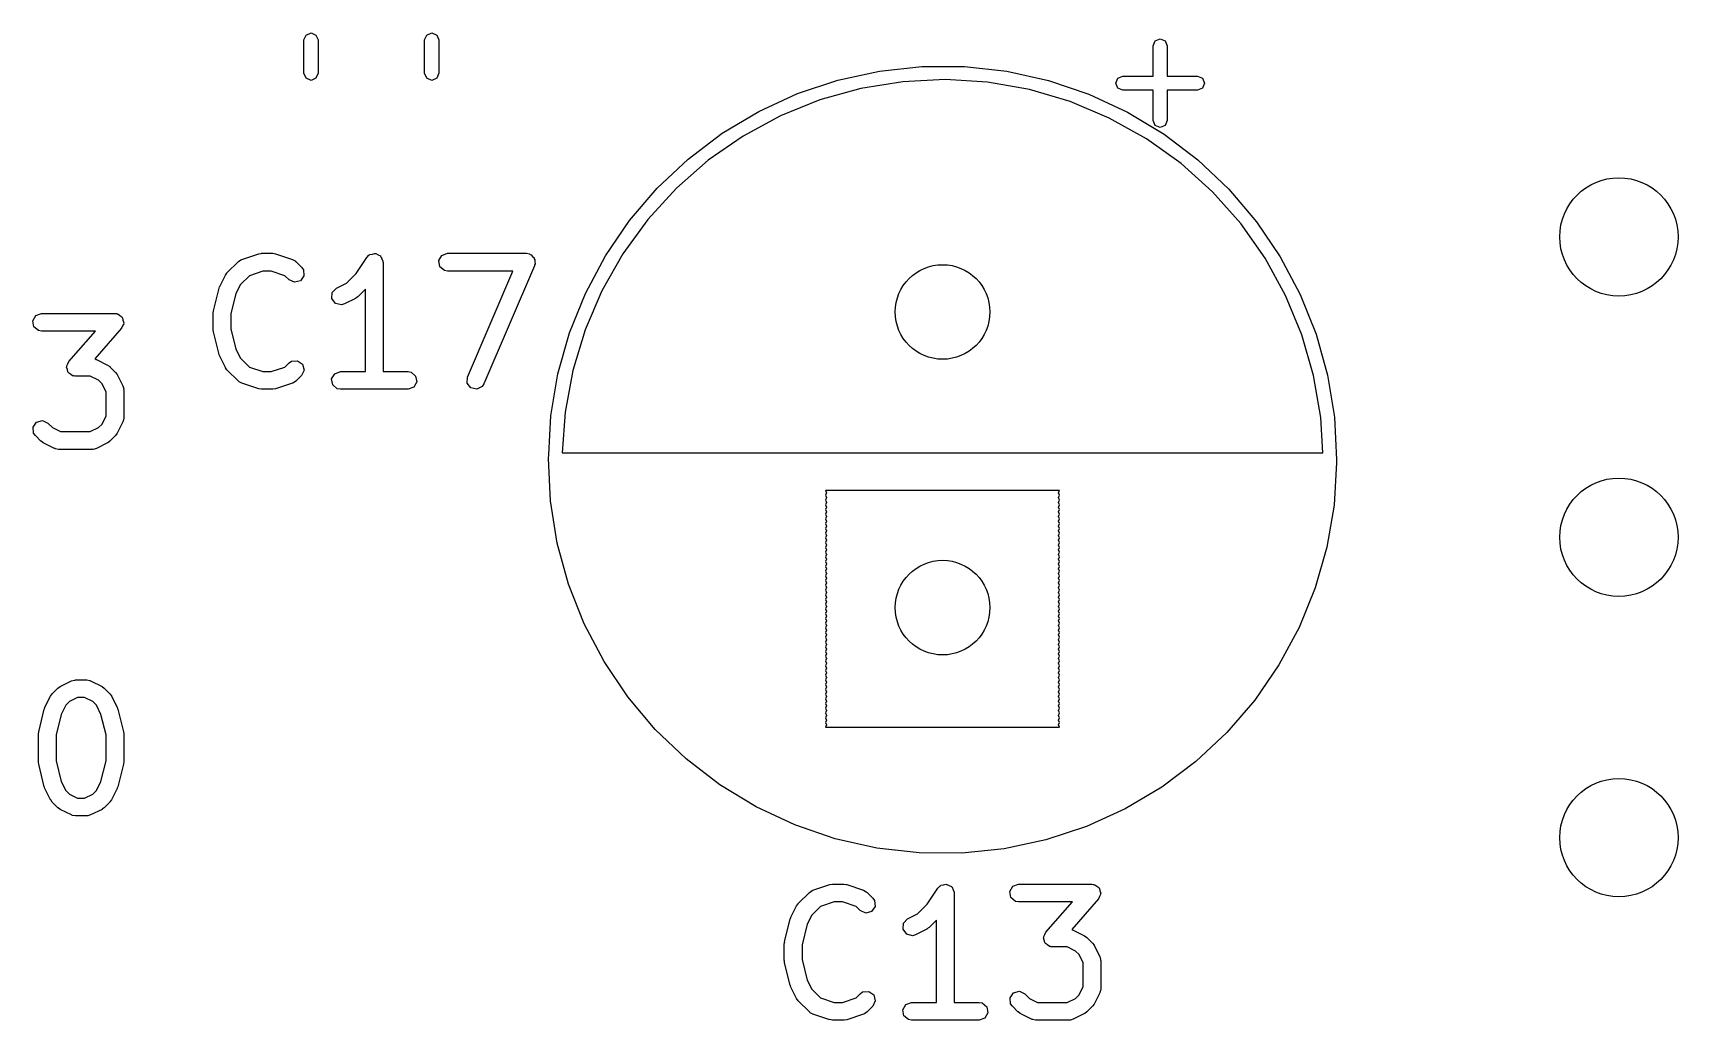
# Model space of a CAD drawing. Extents: x 122.1 to 176.4, y -124 to -74.3.
# Drawn here: x 162.49 to 176.4, y -123.46 to -115.11 of the extents above; entities that cross this region are included whole.
import ezdxf

# ---------------------------------------------------------------- set-up
doc = ezdxf.new("R2010")
doc.units = 0
doc.layers.add('BLACK', color=7, linetype='CONTINUOUS')

msp = doc.modelspace()

# ---------------------------------------------------------------- linework, layer by layer
at = {"layer": 'BLACK', "linetype": 'CONTINUOUS'}
for p, q in [((164.784, -115.175), (164.802, -115.133)), ((164.784, -115.457), (164.784, -115.175)), ((164.802, -115.133), (164.844, -115.115)), ((164.844, -115.115), (164.886, -115.133)), ((164.886, -115.133), (164.904, -115.175)), ((164.904, -115.175), (164.904, -115.457)), ((165.804, -115.175), (165.822, -115.133)), ((165.804, -115.457), (165.804, -115.175)), ((165.822, -115.133), (165.864, -115.115)), ((165.864, -115.115), (165.906, -115.133)), ((165.906, -115.133), (165.924, -115.175)), ((165.924, -115.175), (165.924, -115.457)), ((171.959, -115.225), (171.977, -115.182)), ((171.959, -115.48), (171.959, -115.225)), ((171.977, -115.182), (172.019, -115.165)), ((172.019, -115.165), (172.061, -115.182)), ((172.061, -115.182), (172.079, -115.225)), ((172.079, -115.225), (172.079, -115.48)), ((164.802, -115.499), (164.784, -115.457)), ((164.844, -115.517), (164.802, -115.499)), ((164.886, -115.499), (164.844, -115.517)), ((164.904, -115.457), (164.886, -115.499)), ((165.822, -115.499), (165.804, -115.457)), ((165.864, -115.517), (165.822, -115.499)), ((165.906, -115.499), (165.864, -115.517)), ((165.924, -115.457), (165.906, -115.499)), ((168.954, -115.629), (169.296, -115.515)), ((169.296, -115.515), (169.648, -115.438)), ((169.648, -115.438), (170.006, -115.4)), ((170.202, -115.51), (169.844, -115.528)), ((170.006, -115.4), (170.366, -115.4)), ((170.561, -115.533), (170.202, -115.51)), ((170.366, -115.4), (170.724, -115.44)), ((170.724, -115.44), (171.076, -115.518)), ((171.644, -115.54), (171.662, -115.497)), ((171.662, -115.497), (171.704, -115.48)), ((171.704, -115.48), (171.959, -115.48)), ((172.079, -115.48), (172.334, -115.48)), ((172.334, -115.48), (172.376, -115.497)), ((172.376, -115.497), (172.394, -115.54)), ((168.627, -115.779), (168.954, -115.629)), ((169.49, -115.585), (169.144, -115.681)), ((169.844, -115.528), (169.49, -115.585)), ((170.914, -115.595), (170.561, -115.533)), ((171.258, -115.696), (170.914, -115.595)), ((171.076, -115.518), (171.417, -115.633)), ((171.417, -115.633), (171.743, -115.785)), ((171.662, -115.582), (171.644, -115.54)), ((171.704, -115.6), (171.662, -115.582)), ((171.959, -115.6), (171.704, -115.6)), ((171.959, -115.855), (171.959, -115.6)), ((172.334, -115.6), (172.079, -115.6)), ((172.079, -115.6), (172.079, -115.855)), ((172.376, -115.582), (172.334, -115.6)), ((172.394, -115.54), (172.376, -115.582)), ((168.318, -115.964), (168.627, -115.779)), ((169.144, -115.681), (168.811, -115.816)), ((171.589, -115.835), (171.258, -115.696)), ((171.743, -115.785), (172.052, -115.971)), ((168.811, -115.816), (168.495, -115.987)), ((171.903, -116.01), (171.589, -115.835)), ((171.977, -115.897), (171.959, -115.855)), ((172.019, -115.915), (171.977, -115.897)), ((172.061, -115.897), (172.019, -115.915)), ((172.079, -115.855), (172.061, -115.897)), ((168.031, -116.182), (168.318, -115.964)), ((168.495, -115.987), (168.201, -116.191)), ((172.195, -116.219), (171.903, -116.01)), ((172.052, -115.971), (172.338, -116.189)), ((167.769, -116.429), (168.031, -116.182)), ((168.201, -116.191), (167.931, -116.428)), ((172.338, -116.189), (172.599, -116.437)), ((172.461, -116.46), (172.195, -116.219)), ((167.535, -116.702), (167.769, -116.429)), ((167.931, -116.428), (167.689, -116.693)), ((172.7, -116.728), (172.461, -116.46)), ((172.599, -116.437), (172.832, -116.712)), ((167.332, -117), (167.535, -116.702)), ((167.689, -116.693), (167.478, -116.983)), ((172.907, -117.021), (172.7, -116.728)), ((172.832, -116.712), (173.034, -117.01)), ((164.23, -117.049), (164.251, -117.034)), ((164.251, -117.034), (164.255, -117.034)), ((164.255, -117.034), (164.259, -117.031)), ((164.259, -117.031), (164.402, -116.983)), ((164.402, -116.983), (164.424, -116.98)), ((164.424, -116.98), (164.425, -116.979)), ((164.425, -116.979), (164.521, -116.979)), ((164.521, -116.979), (164.543, -116.983)), ((164.543, -116.983), (164.544, -116.983)), ((164.544, -116.983), (164.687, -117.031)), ((164.687, -117.031), (164.71, -117.043)), ((164.71, -117.043), (164.712, -117.047)), ((165.224, -117.149), (165.315, -117.013)), ((165.315, -117.013), (165.333, -116.994)), ((165.333, -116.994), (165.338, -116.993)), ((165.338, -116.993), (165.34, -116.989)), ((165.34, -116.989), (165.362, -116.986)), ((165.362, -116.986), (165.383, -116.98)), ((165.383, -116.98), (165.387, -116.981)), ((165.387, -116.981), (165.391, -116.981)), ((165.391, -116.981), (165.41, -116.991)), ((165.41, -116.991), (165.43, -117)), ((165.43, -117), (165.432, -117.004)), ((165.432, -117.004), (165.435, -117.006)), ((165.435, -117.006), (165.443, -117.027)), ((165.443, -117.027), (165.452, -117.046)), ((165.452, -117.046), (165.451, -117.05)), ((165.923, -117.041), (165.949, -116.997)), ((165.932, -117.092), (165.923, -117.041)), ((165.949, -116.997), (165.997, -116.979)), ((165.997, -116.979), (166.664, -116.979)), ((166.664, -116.979), (166.689, -116.984)), ((166.689, -116.984), (166.696, -116.99)), ((166.696, -116.99), (166.705, -116.992)), ((166.705, -116.992), (166.715, -117.006)), ((166.715, -117.006), (166.728, -117.017)), ((166.728, -117.017), (166.73, -117.026)), ((166.73, -117.026), (166.735, -117.033)), ((166.735, -117.033), (166.734, -117.05)), ((167.162, -117.318), (167.332, -117)), ((167.478, -116.983), (167.3, -117.295)), ((173.079, -117.336), (172.907, -117.021)), ((173.034, -117.01), (173.203, -117.328)), ((164.073, -117.259), (164.12, -117.164)), ((164.12, -117.164), (164.134, -117.146)), ((164.134, -117.144), (164.23, -117.049)), ((164.134, -117.146), (164.134, -117.144)), ((164.323, -117.168), (164.249, -117.242)), ((164.438, -117.129), (164.323, -117.168)), ((164.508, -117.129), (164.438, -117.129)), ((164.623, -117.168), (164.508, -117.129)), ((164.658, -117.203), (164.623, -117.168)), ((164.712, -117.047), (164.717, -117.049)), ((164.717, -117.049), (164.764, -117.097)), ((164.784, -117.169), (164.754, -117.211)), ((164.764, -117.097), (164.779, -117.118)), ((164.779, -117.118), (164.784, -117.169)), ((165.143, -117.231), (165.224, -117.149)), ((165.451, -117.05), (165.453, -117.054)), ((165.453, -117.054), (165.453, -117.979)), ((165.971, -117.125), (165.932, -117.092)), ((165.997, -117.129), (165.971, -117.125)), ((166.55, -117.129), (165.997, -117.129)), ((166.166, -118.025), (166.55, -117.129)), ((166.732, -117.084), (166.304, -118.084)), ((166.733, -117.075), (166.732, -117.084)), ((166.737, -117.067), (166.733, -117.075)), ((166.734, -117.05), (166.737, -117.067)), ((164.019, -117.465), (164.067, -117.274)), ((164.067, -117.274), (164.072, -117.262)), ((164.072, -117.262), (164.073, -117.259)), ((164.21, -117.319), (164.167, -117.492)), ((164.249, -117.242), (164.21, -117.319)), ((164.705, -117.224), (164.658, -117.203)), ((164.754, -117.211), (164.705, -117.224)), ((165.02, -117.361), (165.023, -117.31)), ((165.023, -117.31), (165.059, -117.273)), ((165.059, -117.273), (165.143, -117.231)), ((165.303, -117.283), (165.24, -117.346)), ((165.303, -117.979), (165.303, -117.283)), ((167.028, -117.652), (167.162, -117.318)), ((167.3, -117.295), (167.159, -117.625)), ((165.051, -117.403), (165.02, -117.361)), ((165.101, -117.415), (165.051, -117.403)), ((165.126, -117.407), (165.101, -117.415)), ((165.221, -117.36), (165.126, -117.407)), ((165.222, -117.358), (165.221, -117.36)), ((165.24, -117.346), (165.222, -117.358)), ((173.216, -117.668), (173.079, -117.336)), ((173.203, -117.328), (173.336, -117.663)), ((162.494, -117.549), (162.52, -117.505)), ((162.503, -117.6), (162.494, -117.549)), ((162.542, -117.633), (162.503, -117.6)), ((162.52, -117.505), (162.568, -117.487)), ((162.568, -117.487), (163.187, -117.487)), ((163.187, -117.487), (163.198, -117.489)), ((163.198, -117.489), (163.201, -117.489)), ((163.201, -117.489), (163.204, -117.49)), ((163.204, -117.49), (163.213, -117.492)), ((163.213, -117.492), (163.228, -117.505)), ((163.228, -117.505), (163.245, -117.515)), ((163.251, -117.593), (163.243, -117.612)), ((163.245, -117.515), (163.247, -117.521)), ((163.247, -117.521), (163.252, -117.525)), ((163.261, -117.575), (163.251, -117.593)), ((163.252, -117.525), (163.255, -117.545)), ((163.255, -117.545), (163.262, -117.564)), ((163.262, -117.564), (163.26, -117.57)), ((163.26, -117.57), (163.261, -117.575)), ((164.017, -117.483), (164.02, -117.468)), ((164.017, -117.626), (164.017, -117.483)), ((164.02, -117.468), (164.019, -117.465)), ((164.167, -117.492), (164.167, -117.617)), ((162.568, -117.637), (162.542, -117.633)), ((163.022, -117.637), (162.568, -117.637)), ((162.797, -117.894), (163.022, -117.637)), ((163.243, -117.612), (163.016, -117.872)), ((164.018, -117.629), (164.017, -117.626)), ((164.019, -117.644), (164.018, -117.629)), ((164.067, -117.834), (164.019, -117.644)), ((164.167, -117.617), (164.21, -117.79)), ((166.93, -117.999), (167.028, -117.652)), ((167.159, -117.625), (167.055, -117.969)), ((173.315, -118.013), (173.216, -117.668)), ((173.336, -117.663), (173.432, -118.01)), ((163.016, -117.872), (163.022, -117.873)), ((163.022, -117.873), (163.026, -117.876)), ((163.026, -117.876), (163.03, -117.876)), ((163.03, -117.876), (163.125, -117.924)), ((164.069, -117.837), (164.067, -117.834)), ((164.073, -117.85), (164.069, -117.837)), ((164.12, -117.945), (164.073, -117.85)), ((164.21, -117.79), (164.249, -117.867)), ((164.249, -117.867), (164.323, -117.941)), ((162.779, -117.942), (162.781, -117.936)), ((162.785, -117.961), (162.779, -117.942)), ((162.78, -117.93), (162.79, -117.913)), ((162.781, -117.936), (162.78, -117.93)), ((162.789, -117.981), (162.785, -117.961)), ((162.793, -117.985), (162.789, -117.981)), ((162.79, -117.913), (162.797, -117.894)), ((162.795, -117.99), (162.793, -117.985)), ((162.812, -118.001), (162.795, -117.99)), ((162.828, -118.014), (162.812, -118.001)), ((162.836, -118.015), (162.828, -118.014)), ((162.839, -118.017), (162.836, -118.015)), ((162.842, -118.016), (162.839, -118.017)), ((162.854, -118.018), (162.842, -118.016)), ((162.979, -118.018), (162.854, -118.018)), ((163.047, -118.053), (162.979, -118.018)), ((163.125, -117.924), (163.143, -117.937)), ((163.143, -117.937), (163.145, -117.938)), ((163.145, -117.938), (163.192, -117.986)), ((163.192, -117.986), (163.205, -118.004)), ((163.205, -118.004), (163.206, -118.005)), ((163.206, -118.005), (163.254, -118.1)), ((164.121, -117.946), (164.12, -117.945)), ((164.134, -117.965), (164.121, -117.946)), ((164.23, -118.06), (164.134, -117.965)), ((164.323, -117.941), (164.438, -117.979)), ((164.438, -117.979), (164.508, -117.979)), ((164.508, -117.979), (164.623, -117.941)), ((164.623, -117.941), (164.658, -117.906)), ((164.658, -117.906), (164.679, -117.891)), ((164.679, -117.891), (164.731, -117.887)), ((164.764, -118.012), (164.717, -118.06)), ((164.731, -117.887), (164.773, -117.916)), ((164.786, -117.966), (164.764, -118.012)), ((164.773, -117.916), (164.786, -117.966)), ((165.018, -118.041), (165.044, -117.997)), ((165.044, -117.997), (165.092, -117.979)), ((165.092, -117.979), (165.303, -117.979)), ((165.453, -117.979), (165.664, -117.979)), ((165.664, -117.979), (165.689, -117.984)), ((165.689, -117.984), (165.728, -118.017)), ((165.728, -118.017), (165.737, -118.067)), ((166.871, -118.354), (166.93, -117.999)), ((167.055, -117.969), (166.99, -118.322)), ((173.375, -118.367), (173.315, -118.013)), ((173.432, -118.01), (173.491, -118.365)), ((163.078, -118.083), (163.047, -118.053)), ((163.112, -118.152), (163.078, -118.083)), ((163.112, -118.354), (163.112, -118.152)), ((163.254, -118.1), (163.261, -118.125)), ((163.261, -118.125), (163.26, -118.13)), ((163.26, -118.13), (163.262, -118.134)), ((163.262, -118.134), (163.262, -118.372)), ((164.234, -118.062), (164.23, -118.06)), ((164.236, -118.066), (164.234, -118.062)), ((164.259, -118.078), (164.236, -118.066)), ((164.402, -118.126), (164.259, -118.078)), ((164.403, -118.125), (164.402, -118.126)), ((164.425, -118.129), (164.403, -118.125)), ((164.521, -118.129), (164.425, -118.129)), ((164.522, -118.129), (164.521, -118.129)), ((164.544, -118.126), (164.522, -118.129)), ((164.687, -118.078), (164.544, -118.126)), ((164.691, -118.075), (164.687, -118.078)), ((164.695, -118.075), (164.691, -118.075)), ((164.717, -118.06), (164.695, -118.075)), ((165.027, -118.092), (165.018, -118.041)), ((165.066, -118.125), (165.027, -118.092)), ((165.092, -118.129), (165.066, -118.125)), ((165.664, -118.129), (165.092, -118.129)), ((165.712, -118.112), (165.664, -118.129)), ((165.737, -118.067), (165.712, -118.112)), ((166.163, -118.076), (166.166, -118.025)), ((166.194, -118.117), (166.163, -118.076)), ((166.244, -118.129), (166.194, -118.117)), ((166.29, -118.106), (166.244, -118.129)), ((166.304, -118.084), (166.29, -118.106)), ((162.495, -118.448), (162.525, -118.406)), ((162.525, -118.406), (162.574, -118.392)), ((162.574, -118.392), (162.621, -118.414)), ((162.621, -118.414), (162.66, -118.453)), ((163.047, -118.453), (163.078, -118.423)), ((163.078, -118.423), (163.112, -118.354)), ((163.254, -118.405), (163.206, -118.501)), ((163.257, -118.398), (163.254, -118.401)), ((163.254, -118.401), (163.254, -118.405)), ((163.262, -118.372), (163.257, -118.398)), ((166.852, -118.68), (166.871, -118.354)), ((166.99, -118.322), (166.966, -118.665)), ((173.392, -118.665), (173.375, -118.367)), ((173.491, -118.365), (173.51, -118.725)), ((162.5, -118.499), (162.495, -118.448)), ((162.515, -118.52), (162.5, -118.499)), ((162.562, -118.568), (162.515, -118.52)), ((162.564, -118.568), (162.562, -118.568)), ((162.582, -118.582), (162.564, -118.568)), ((162.66, -118.453), (162.728, -118.487)), ((162.728, -118.487), (162.979, -118.487)), ((162.979, -118.487), (163.047, -118.453)), ((163.145, -118.568), (163.126, -118.581)), ((163.192, -118.52), (163.145, -118.568)), ((163.193, -118.519), (163.192, -118.52)), ((163.206, -118.501), (163.193, -118.519)), ((162.677, -118.629), (162.582, -118.582)), ((162.682, -118.63), (162.677, -118.629)), ((162.685, -118.633), (162.682, -118.63)), ((162.711, -118.637), (162.685, -118.633)), ((162.996, -118.637), (162.711, -118.637)), ((163.001, -118.636), (162.996, -118.637)), ((163.005, -118.637), (163.001, -118.636)), ((163.03, -118.629), (163.005, -118.637)), ((163.125, -118.582), (163.03, -118.629)), ((163.126, -118.581), (163.125, -118.582)), ((166.85, -118.713), (166.852, -118.68)), ((166.868, -119.073), (166.85, -118.713)), ((166.966, -118.665), (173.392, -118.665)), ((173.51, -118.748), (173.488, -119.108)), ((173.51, -118.725), (173.51, -118.748)), ((169.192, -118.985), (169.2, -119.005)), ((171.168, -118.985), (169.192, -118.985)), ((171.16, -119.005), (171.168, -118.985)), ((166.925, -119.429), (166.868, -119.073)), ((169.2, -119.005), (169.192, -119.025)), ((169.192, -119.025), (169.2, -119.045)), ((169.2, -119.045), (169.192, -119.065)), ((169.192, -119.065), (169.2, -119.085)), ((169.2, -119.085), (169.192, -119.105)), ((169.192, -119.105), (169.2, -119.125)), ((169.2, -119.125), (169.192, -119.145)), ((171.168, -119.025), (171.16, -119.005)), ((171.16, -119.045), (171.168, -119.025)), ((171.168, -119.065), (171.16, -119.045)), ((171.16, -119.085), (171.168, -119.065)), ((171.168, -119.105), (171.16, -119.085)), ((171.16, -119.125), (171.168, -119.105)), ((171.168, -119.145), (171.16, -119.125)), ((173.488, -119.108), (173.427, -119.463)), ((169.192, -119.145), (169.2, -119.165)), ((169.2, -119.165), (169.192, -119.185)), ((169.192, -119.185), (169.2, -119.205)), ((169.2, -119.205), (169.192, -119.225)), ((169.192, -119.225), (169.2, -119.245)), ((169.2, -119.245), (169.192, -119.265)), ((169.192, -119.265), (169.2, -119.285)), ((171.16, -119.165), (171.168, -119.145)), ((171.168, -119.185), (171.16, -119.165)), ((171.16, -119.205), (171.168, -119.185)), ((171.168, -119.225), (171.16, -119.205)), ((171.16, -119.245), (171.168, -119.225)), ((171.168, -119.265), (171.16, -119.245)), ((171.16, -119.285), (171.168, -119.265)), ((169.2, -119.285), (169.192, -119.305)), ((169.192, -119.305), (169.2, -119.325)), ((169.2, -119.325), (169.192, -119.345)), ((169.192, -119.345), (169.2, -119.365)), ((169.2, -119.365), (169.192, -119.385)), ((169.192, -119.385), (169.2, -119.405)), ((169.2, -119.405), (169.192, -119.425)), ((171.168, -119.305), (171.16, -119.285)), ((171.16, -119.325), (171.168, -119.305)), ((171.168, -119.345), (171.16, -119.325)), ((171.16, -119.365), (171.168, -119.345)), ((171.168, -119.385), (171.16, -119.365)), ((171.16, -119.405), (171.168, -119.385)), ((171.168, -119.425), (171.16, -119.405)), ((167.02, -119.776), (166.925, -119.429)), ((169.192, -119.425), (169.2, -119.446)), ((169.2, -119.446), (169.192, -119.466)), ((169.192, -119.466), (169.2, -119.486)), ((169.2, -119.486), (169.192, -119.506)), ((169.192, -119.506), (169.2, -119.526)), ((169.2, -119.526), (169.192, -119.546)), ((169.192, -119.546), (169.2, -119.566)), ((171.16, -119.446), (171.168, -119.425)), ((171.168, -119.466), (171.16, -119.446)), ((171.16, -119.486), (171.168, -119.466)), ((171.168, -119.506), (171.16, -119.486)), ((171.16, -119.526), (171.168, -119.506)), ((171.168, -119.546), (171.16, -119.526)), ((171.16, -119.566), (171.168, -119.546)), ((173.427, -119.463), (173.329, -119.809)), ((169.2, -119.566), (169.192, -119.586)), ((169.192, -119.586), (169.2, -119.606)), ((169.2, -119.606), (169.192, -119.626)), ((169.192, -119.626), (169.2, -119.646)), ((169.2, -119.646), (169.192, -119.666)), ((169.192, -119.666), (169.2, -119.686)), ((169.2, -119.686), (169.192, -119.706)), ((171.168, -119.586), (171.16, -119.566)), ((171.16, -119.606), (171.168, -119.586)), ((171.168, -119.626), (171.16, -119.606)), ((171.16, -119.646), (171.168, -119.626)), ((171.168, -119.666), (171.16, -119.646)), ((171.16, -119.686), (171.168, -119.666)), ((171.168, -119.706), (171.16, -119.686)), ((167.152, -120.111), (167.02, -119.776)), ((169.192, -119.706), (169.2, -119.726)), ((169.2, -119.726), (169.192, -119.746)), ((169.192, -119.746), (169.2, -119.766)), ((169.2, -119.766), (169.192, -119.786)), ((169.192, -119.786), (169.2, -119.806)), ((169.2, -119.806), (169.192, -119.826)), ((169.192, -119.826), (169.2, -119.846)), ((171.16, -119.726), (171.168, -119.706)), ((171.168, -119.746), (171.16, -119.726)), ((171.16, -119.766), (171.168, -119.746)), ((171.168, -119.786), (171.16, -119.766)), ((171.16, -119.806), (171.168, -119.786)), ((171.168, -119.826), (171.16, -119.806)), ((171.16, -119.846), (171.168, -119.826)), ((173.329, -119.809), (173.193, -120.143)), ((169.2, -119.846), (169.192, -119.866)), ((169.192, -119.866), (169.2, -119.886)), ((169.2, -119.886), (169.192, -119.906)), ((169.192, -119.906), (169.2, -119.926)), ((169.2, -119.926), (169.192, -119.946)), ((169.192, -119.946), (169.2, -119.966)), ((171.168, -119.866), (171.16, -119.846)), ((171.16, -119.886), (171.168, -119.866)), ((171.168, -119.906), (171.16, -119.886)), ((171.16, -119.926), (171.168, -119.906)), ((171.168, -119.946), (171.16, -119.926)), ((171.16, -119.966), (171.168, -119.946)), ((169.2, -119.966), (169.192, -119.986)), ((169.192, -119.986), (169.2, -120.006)), ((169.2, -120.006), (169.192, -120.026)), ((169.192, -120.026), (169.2, -120.046)), ((169.2, -120.046), (169.192, -120.066)), ((169.192, -120.066), (169.2, -120.086)), ((169.2, -120.086), (169.192, -120.106)), ((171.168, -119.986), (171.16, -119.966)), ((171.16, -120.006), (171.168, -119.986)), ((171.168, -120.026), (171.16, -120.006)), ((171.16, -120.046), (171.168, -120.026)), ((171.168, -120.066), (171.16, -120.046)), ((171.16, -120.086), (171.168, -120.066)), ((171.168, -120.106), (171.16, -120.086)), ((167.32, -120.43), (167.152, -120.111)), ((169.192, -120.106), (169.2, -120.126)), ((169.2, -120.126), (169.192, -120.146)), ((169.192, -120.146), (169.2, -120.166)), ((169.2, -120.166), (169.192, -120.186)), ((169.192, -120.186), (169.2, -120.206)), ((169.2, -120.206), (169.192, -120.226)), ((169.192, -120.226), (169.2, -120.246)), ((171.16, -120.126), (171.168, -120.106)), ((171.168, -120.146), (171.16, -120.126)), ((171.16, -120.166), (171.168, -120.146)), ((171.168, -120.186), (171.16, -120.166)), ((171.16, -120.206), (171.168, -120.186)), ((171.168, -120.226), (171.16, -120.206)), ((171.16, -120.246), (171.168, -120.226)), ((173.193, -120.143), (173.022, -120.46)), ((169.2, -120.246), (169.192, -120.266)), ((169.192, -120.266), (169.2, -120.286)), ((169.2, -120.286), (169.192, -120.306)), ((169.192, -120.306), (169.2, -120.326)), ((169.2, -120.326), (169.192, -120.346)), ((169.192, -120.346), (169.2, -120.366)), ((169.2, -120.366), (169.192, -120.386)), ((171.168, -120.266), (171.16, -120.246)), ((171.16, -120.286), (171.168, -120.266)), ((171.168, -120.306), (171.16, -120.286)), ((171.16, -120.326), (171.168, -120.306)), ((171.168, -120.346), (171.16, -120.326)), ((171.16, -120.366), (171.168, -120.346)), ((171.168, -120.386), (171.16, -120.366)), ((167.521, -120.729), (167.32, -120.43)), ((169.192, -120.386), (169.2, -120.406)), ((169.2, -120.406), (169.192, -120.426)), ((169.192, -120.426), (169.2, -120.446)), ((169.2, -120.446), (169.192, -120.466)), ((169.192, -120.466), (169.2, -120.486)), ((169.2, -120.486), (169.192, -120.506)), ((169.192, -120.506), (169.2, -120.526)), ((171.16, -120.406), (171.168, -120.386)), ((171.168, -120.426), (171.16, -120.406)), ((171.16, -120.446), (171.168, -120.426)), ((171.168, -120.466), (171.16, -120.446)), ((171.16, -120.486), (171.168, -120.466)), ((171.168, -120.506), (171.16, -120.486)), ((171.16, -120.526), (171.168, -120.506)), ((173.022, -120.46), (172.818, -120.757)), ((162.658, -120.703), (162.705, -120.656)), ((162.705, -120.656), (162.724, -120.643)), ((162.724, -120.643), (162.725, -120.642)), ((162.725, -120.642), (162.82, -120.594)), ((162.82, -120.594), (162.845, -120.587)), ((162.845, -120.587), (162.849, -120.588)), ((162.849, -120.588), (162.854, -120.586)), ((162.854, -120.586), (162.949, -120.586)), ((162.949, -120.586), (162.974, -120.591)), ((162.974, -120.591), (162.978, -120.594)), ((162.978, -120.594), (162.982, -120.594)), ((162.982, -120.594), (163.078, -120.642)), ((163.078, -120.642), (163.096, -120.655)), ((163.096, -120.655), (163.097, -120.656)), ((163.097, -120.656), (163.145, -120.703)), ((169.2, -120.526), (169.192, -120.546)), ((169.192, -120.546), (169.2, -120.566)), ((169.2, -120.566), (169.192, -120.586)), ((169.192, -120.586), (169.2, -120.606)), ((169.2, -120.606), (169.192, -120.626)), ((169.192, -120.626), (169.2, -120.646)), ((169.2, -120.646), (169.192, -120.666)), ((171.168, -120.546), (171.16, -120.526)), ((171.16, -120.566), (171.168, -120.546)), ((171.168, -120.586), (171.16, -120.566)), ((171.16, -120.606), (171.168, -120.586)), ((171.168, -120.626), (171.16, -120.606)), ((171.16, -120.646), (171.168, -120.626)), ((171.168, -120.666), (171.16, -120.646)), ((162.596, -120.818), (162.644, -120.723)), ((162.644, -120.723), (162.657, -120.705)), ((162.657, -120.705), (162.658, -120.703)), ((162.803, -120.77), (162.772, -120.801)), ((162.871, -120.736), (162.803, -120.77)), ((162.931, -120.736), (162.871, -120.736)), ((163, -120.77), (162.931, -120.736)), ((163.03, -120.801), (163, -120.77)), ((163.145, -120.703), (163.158, -120.722)), ((163.158, -120.722), (163.159, -120.723)), ((163.159, -120.723), (163.206, -120.818)), ((167.753, -121.005), (167.521, -120.729)), ((169.192, -120.666), (169.2, -120.686)), ((169.2, -120.686), (169.192, -120.706)), ((169.192, -120.706), (169.2, -120.726)), ((169.2, -120.726), (169.192, -120.746)), ((169.192, -120.746), (169.2, -120.766)), ((169.2, -120.766), (169.192, -120.786)), ((169.192, -120.786), (169.2, -120.806)), ((171.16, -120.686), (171.168, -120.666)), ((171.168, -120.706), (171.16, -120.686)), ((171.16, -120.726), (171.168, -120.706)), ((171.168, -120.746), (171.16, -120.726)), ((171.16, -120.766), (171.168, -120.746)), ((171.168, -120.786), (171.16, -120.766)), ((171.16, -120.806), (171.168, -120.786)), ((172.818, -120.757), (172.583, -121.03)), ((162.543, -121.024), (162.59, -120.833)), ((162.59, -120.833), (162.596, -120.822)), ((162.596, -120.822), (162.596, -120.818)), ((162.734, -120.878), (162.69, -121.051)), ((162.772, -120.801), (162.734, -120.878)), ((163.069, -120.878), (163.03, -120.801)), ((163.112, -121.051), (163.069, -120.878)), ((163.206, -120.818), (163.21, -120.831)), ((163.21, -120.831), (163.212, -120.833)), ((163.212, -120.833), (163.26, -121.024)), ((169.2, -120.806), (169.192, -120.826)), ((169.192, -120.826), (169.2, -120.846)), ((169.2, -120.846), (169.192, -120.866)), ((169.192, -120.866), (169.2, -120.886)), ((169.2, -120.886), (169.192, -120.906)), ((169.192, -120.906), (169.2, -120.926)), ((169.2, -120.926), (169.192, -120.946)), ((171.168, -120.826), (171.16, -120.806)), ((171.16, -120.846), (171.168, -120.826)), ((171.168, -120.866), (171.16, -120.846)), ((171.16, -120.886), (171.168, -120.866)), ((171.168, -120.906), (171.16, -120.886)), ((171.16, -120.926), (171.168, -120.906)), ((171.168, -120.946), (171.16, -120.926)), ((162.54, -121.042), (162.543, -121.027)), ((162.54, -121.28), (162.54, -121.042)), ((162.543, -121.027), (162.543, -121.024)), ((162.69, -121.051), (162.69, -121.271)), ((163.112, -121.271), (163.112, -121.051)), ((163.26, -121.024), (163.261, -121.039)), ((163.261, -121.039), (163.262, -121.042)), ((163.262, -121.042), (163.262, -121.28)), ((168.013, -121.253), (167.753, -121.005)), ((169.192, -120.946), (169.2, -120.966)), ((169.2, -120.966), (169.192, -120.986)), ((169.192, -120.986), (171.168, -120.986)), ((171.16, -120.966), (171.168, -120.946)), ((171.168, -120.986), (171.16, -120.966)), ((172.583, -121.03), (172.32, -121.276)), ((162.542, -121.283), (162.54, -121.28)), ((162.543, -121.298), (162.542, -121.283)), ((162.59, -121.489), (162.543, -121.298)), ((162.69, -121.271), (162.734, -121.445)), ((163.069, -121.445), (163.112, -121.271)), ((163.26, -121.298), (163.212, -121.489)), ((163.262, -121.28), (163.259, -121.295)), ((163.259, -121.295), (163.26, -121.298)), ((168.299, -121.473), (168.013, -121.253)), ((172.32, -121.276), (172.032, -121.492)), ((162.592, -121.492), (162.59, -121.489)), ((162.596, -121.504), (162.592, -121.492)), ((162.734, -121.445), (162.772, -121.522)), ((163.03, -121.522), (163.069, -121.445)), ((163.212, -121.489), (163.207, -121.501)), ((168.606, -121.66), (168.299, -121.473)), ((172.032, -121.492), (171.723, -121.676)), ((162.644, -121.599), (162.596, -121.504)), ((162.645, -121.601), (162.644, -121.599)), ((162.658, -121.619), (162.645, -121.601)), ((162.705, -121.667), (162.658, -121.619)), ((162.772, -121.522), (162.803, -121.552)), ((162.803, -121.552), (162.871, -121.586)), ((162.871, -121.586), (162.931, -121.586)), ((162.931, -121.586), (163, -121.552)), ((163, -121.552), (163.03, -121.522)), ((163.145, -121.619), (163.097, -121.667)), ((163.159, -121.599), (163.145, -121.617)), ((163.145, -121.617), (163.145, -121.619)), ((163.206, -121.504), (163.159, -121.599)), ((163.207, -121.501), (163.206, -121.504)), ((162.707, -121.667), (162.705, -121.667)), ((162.725, -121.681), (162.707, -121.667)), ((162.82, -121.728), (162.725, -121.681)), ((162.824, -121.729), (162.82, -121.728)), ((162.828, -121.732), (162.824, -121.729)), ((162.854, -121.736), (162.828, -121.732)), ((162.949, -121.736), (162.854, -121.736)), ((162.953, -121.735), (162.949, -121.736)), ((162.957, -121.736), (162.953, -121.735)), ((162.982, -121.728), (162.957, -121.736)), ((163.078, -121.681), (162.982, -121.728)), ((163.079, -121.679), (163.078, -121.681)), ((163.097, -121.667), (163.079, -121.679)), ((168.933, -121.813), (168.606, -121.66)), ((171.723, -121.676), (171.395, -121.825)), ((169.273, -121.929), (168.933, -121.813)), ((171.395, -121.825), (171.053, -121.939)), ((169.625, -122.008), (169.273, -121.929)), ((169.777, -122.026), (169.625, -122.008)), ((169.778, -122.026), (169.777, -122.026)), ((169.779, -122.026), (169.778, -122.026)), ((169.983, -122.049), (169.779, -122.026)), ((170.343, -122.051), (169.983, -122.049)), ((170.701, -122.014), (170.343, -122.051)), ((171.053, -121.939), (170.701, -122.014)), ((169.085, -122.365), (169.228, -122.317)), ((169.228, -122.317), (169.25, -122.314)), ((169.25, -122.314), (169.251, -122.313)), ((169.251, -122.313), (169.347, -122.313)), ((169.347, -122.313), (169.369, -122.317)), ((169.369, -122.317), (169.37, -122.317)), ((169.37, -122.317), (169.513, -122.365)), ((170.141, -122.347), (170.159, -122.328)), ((170.159, -122.328), (170.164, -122.327)), ((170.164, -122.327), (170.166, -122.323)), ((170.166, -122.323), (170.188, -122.32)), ((170.188, -122.32), (170.209, -122.314)), ((170.209, -122.314), (170.213, -122.315)), ((170.213, -122.315), (170.217, -122.315)), ((170.217, -122.315), (170.236, -122.325)), ((170.236, -122.325), (170.256, -122.334)), ((170.775, -122.331), (170.823, -122.313)), ((170.823, -122.313), (171.442, -122.313)), ((171.442, -122.313), (171.453, -122.315)), ((171.453, -122.315), (171.456, -122.315)), ((171.456, -122.315), (171.459, -122.316)), ((171.459, -122.316), (171.468, -122.318)), ((171.468, -122.318), (171.483, -122.331)), ((168.96, -122.478), (169.056, -122.383)), ((169.056, -122.383), (169.077, -122.368)), ((169.077, -122.368), (169.081, -122.368)), ((169.081, -122.368), (169.085, -122.365)), ((169.264, -122.463), (169.149, -122.502)), ((169.334, -122.463), (169.264, -122.463)), ((169.449, -122.502), (169.334, -122.463)), ((169.513, -122.365), (169.536, -122.377)), ((169.536, -122.377), (169.538, -122.381)), ((169.538, -122.381), (169.543, -122.383)), ((169.543, -122.383), (169.59, -122.431)), ((169.59, -122.431), (169.605, -122.452)), ((169.605, -122.452), (169.61, -122.503)), ((170.05, -122.483), (170.141, -122.347)), ((170.256, -122.334), (170.258, -122.338)), ((170.258, -122.338), (170.261, -122.34)), ((170.261, -122.34), (170.269, -122.361)), ((170.269, -122.361), (170.278, -122.38)), ((170.278, -122.38), (170.277, -122.384)), ((170.277, -122.384), (170.279, -122.388)), ((170.279, -122.388), (170.279, -123.313)), ((170.749, -122.375), (170.775, -122.331)), ((170.758, -122.426), (170.749, -122.375)), ((170.797, -122.459), (170.758, -122.426)), ((170.823, -122.463), (170.797, -122.459)), ((171.277, -122.463), (170.823, -122.463)), ((171.052, -122.72), (171.277, -122.463)), ((171.498, -122.438), (171.271, -122.698)), ((171.483, -122.331), (171.5, -122.341)), ((171.506, -122.419), (171.498, -122.438)), ((171.5, -122.341), (171.502, -122.347)), ((171.502, -122.347), (171.507, -122.351)), ((171.516, -122.401), (171.506, -122.419)), ((171.507, -122.351), (171.51, -122.371)), ((171.51, -122.371), (171.517, -122.39)), ((171.517, -122.39), (171.515, -122.396)), ((171.515, -122.396), (171.516, -122.401)), ((168.893, -122.608), (168.898, -122.596)), ((168.898, -122.596), (168.899, -122.593)), ((168.899, -122.593), (168.946, -122.498)), ((168.946, -122.498), (168.96, -122.48)), ((168.96, -122.48), (168.96, -122.478)), ((169.075, -122.576), (169.036, -122.653)), ((169.149, -122.502), (169.075, -122.576)), ((169.484, -122.537), (169.449, -122.502)), ((169.531, -122.558), (169.484, -122.537)), ((169.58, -122.545), (169.531, -122.558)), ((169.61, -122.503), (169.58, -122.545)), ((169.885, -122.607), (169.969, -122.565)), ((169.969, -122.565), (170.05, -122.483)), ((168.845, -122.799), (168.893, -122.608)), ((169.036, -122.653), (168.993, -122.826)), ((169.846, -122.695), (169.849, -122.644)), ((169.877, -122.737), (169.846, -122.695)), ((169.849, -122.644), (169.885, -122.607)), ((169.927, -122.749), (169.877, -122.737)), ((169.952, -122.741), (169.927, -122.749)), ((170.047, -122.694), (169.952, -122.741)), ((170.048, -122.692), (170.047, -122.694)), ((170.066, -122.68), (170.048, -122.692)), ((170.129, -122.617), (170.066, -122.68)), ((170.129, -123.313), (170.129, -122.617)), ((171.035, -122.756), (171.045, -122.739)), ((171.045, -122.739), (171.052, -122.72)), ((171.271, -122.698), (171.277, -122.699)), ((171.277, -122.699), (171.281, -122.702)), ((171.281, -122.702), (171.285, -122.702)), ((171.285, -122.702), (171.38, -122.75)), ((168.843, -122.817), (168.846, -122.802)), ((168.843, -122.96), (168.843, -122.817)), ((168.846, -122.802), (168.845, -122.799)), ((168.993, -122.826), (168.993, -122.951)), ((171.034, -122.768), (171.036, -122.762)), ((171.04, -122.787), (171.034, -122.768)), ((171.036, -122.762), (171.035, -122.756)), ((171.044, -122.807), (171.04, -122.787)), ((171.048, -122.811), (171.044, -122.807)), ((171.05, -122.816), (171.048, -122.811)), ((171.067, -122.827), (171.05, -122.816)), ((171.083, -122.84), (171.067, -122.827)), ((171.091, -122.841), (171.083, -122.84)), ((171.094, -122.843), (171.091, -122.841)), ((171.097, -122.842), (171.094, -122.843)), ((171.109, -122.844), (171.097, -122.842)), ((171.234, -122.844), (171.109, -122.844)), ((171.302, -122.879), (171.234, -122.844)), ((171.333, -122.909), (171.302, -122.879)), ((171.38, -122.75), (171.398, -122.763)), ((171.398, -122.763), (171.4, -122.764)), ((171.4, -122.764), (171.447, -122.812)), ((171.447, -122.812), (171.46, -122.83)), ((171.46, -122.83), (171.461, -122.831)), ((171.461, -122.831), (171.509, -122.926)), ((168.844, -122.963), (168.843, -122.96)), ((168.845, -122.978), (168.844, -122.963)), ((168.893, -123.168), (168.845, -122.978)), ((168.993, -122.951), (169.036, -123.124)), ((171.367, -122.978), (171.333, -122.909)), ((171.367, -123.18), (171.367, -122.978)), ((171.509, -122.926), (171.516, -122.951)), ((171.516, -122.951), (171.515, -122.956)), ((171.515, -122.956), (171.517, -122.96)), ((171.517, -122.96), (171.517, -123.198)), ((169.036, -123.124), (169.075, -123.201)), ((168.895, -123.171), (168.893, -123.168)), ((168.899, -123.184), (168.895, -123.171)), ((168.946, -123.279), (168.899, -123.184)), ((168.947, -123.28), (168.946, -123.279)), ((168.96, -123.299), (168.947, -123.28)), ((169.056, -123.394), (168.96, -123.299)), ((169.075, -123.201), (169.149, -123.275)), ((169.149, -123.275), (169.264, -123.313)), ((169.334, -123.313), (169.449, -123.275)), ((169.449, -123.275), (169.484, -123.24)), ((169.484, -123.24), (169.505, -123.225)), ((169.505, -123.225), (169.557, -123.221)), ((169.557, -123.221), (169.599, -123.25)), ((169.612, -123.3), (169.59, -123.346)), ((169.599, -123.25), (169.612, -123.3)), ((170.75, -123.274), (170.78, -123.232)), ((170.755, -123.325), (170.75, -123.274)), ((170.78, -123.232), (170.829, -123.218)), ((170.829, -123.218), (170.876, -123.24)), ((170.876, -123.24), (170.915, -123.279)), ((170.915, -123.279), (170.983, -123.313)), ((171.234, -123.313), (171.302, -123.279)), ((171.302, -123.279), (171.333, -123.249)), ((171.333, -123.249), (171.367, -123.18)), ((171.509, -123.231), (171.461, -123.327)), ((171.512, -123.224), (171.509, -123.227)), ((171.509, -123.227), (171.509, -123.231)), ((171.517, -123.198), (171.512, -123.224)), ((169.06, -123.396), (169.056, -123.394)), ((169.062, -123.4), (169.06, -123.396)), ((169.085, -123.412), (169.062, -123.4)), ((169.228, -123.46), (169.085, -123.412)), ((169.264, -123.313), (169.334, -123.313)), ((169.513, -123.412), (169.37, -123.46)), ((169.517, -123.409), (169.513, -123.412)), ((169.521, -123.409), (169.517, -123.409)), ((169.543, -123.394), (169.521, -123.409)), ((169.59, -123.346), (169.543, -123.394)), ((169.844, -123.375), (169.87, -123.331)), ((169.853, -123.426), (169.844, -123.375)), ((169.892, -123.459), (169.853, -123.426)), ((169.87, -123.331), (169.918, -123.313)), ((169.918, -123.313), (170.129, -123.313)), ((170.279, -123.313), (170.49, -123.313)), ((170.49, -123.313), (170.515, -123.318)), ((170.515, -123.318), (170.554, -123.351)), ((170.563, -123.401), (170.538, -123.446)), ((170.554, -123.351), (170.563, -123.401)), ((170.77, -123.346), (170.755, -123.325)), ((170.817, -123.394), (170.77, -123.346)), ((170.819, -123.394), (170.817, -123.394)), ((170.837, -123.408), (170.819, -123.394)), ((170.932, -123.455), (170.837, -123.408)), ((170.983, -123.313), (171.234, -123.313)), ((171.38, -123.408), (171.285, -123.455)), ((171.381, -123.407), (171.38, -123.408)), ((171.4, -123.394), (171.381, -123.407)), ((171.447, -123.346), (171.4, -123.394)), ((171.448, -123.345), (171.447, -123.346)), ((171.461, -123.327), (171.448, -123.345)), ((169.229, -123.459), (169.228, -123.46)), ((169.251, -123.463), (169.229, -123.459)), ((169.347, -123.463), (169.251, -123.463)), ((169.348, -123.463), (169.347, -123.463)), ((169.37, -123.46), (169.348, -123.463)), ((169.918, -123.463), (169.892, -123.459)), ((170.49, -123.463), (169.918, -123.463)), ((170.538, -123.446), (170.49, -123.463)), ((170.937, -123.456), (170.932, -123.455)), ((170.94, -123.459), (170.937, -123.456)), ((170.966, -123.463), (170.94, -123.459)), ((171.251, -123.463), (170.966, -123.463)), ((171.256, -123.462), (171.251, -123.463)), ((171.26, -123.463), (171.256, -123.462)), ((171.285, -123.455), (171.26, -123.463))]:
    msp.add_line(p, q, dxfattribs=at)
at = {"layer": 'BLACK'}
for centre, radius in [((175.895, -116.84), 0.5), ((170.18, -117.475), 0.4), ((175.895, -119.38), 0.5), ((170.18, -119.975), 0.4), ((175.895, -121.92), 0.5)]:
    msp.add_circle(centre, radius, dxfattribs=at)

doc.saveas('drawing.dxf')
